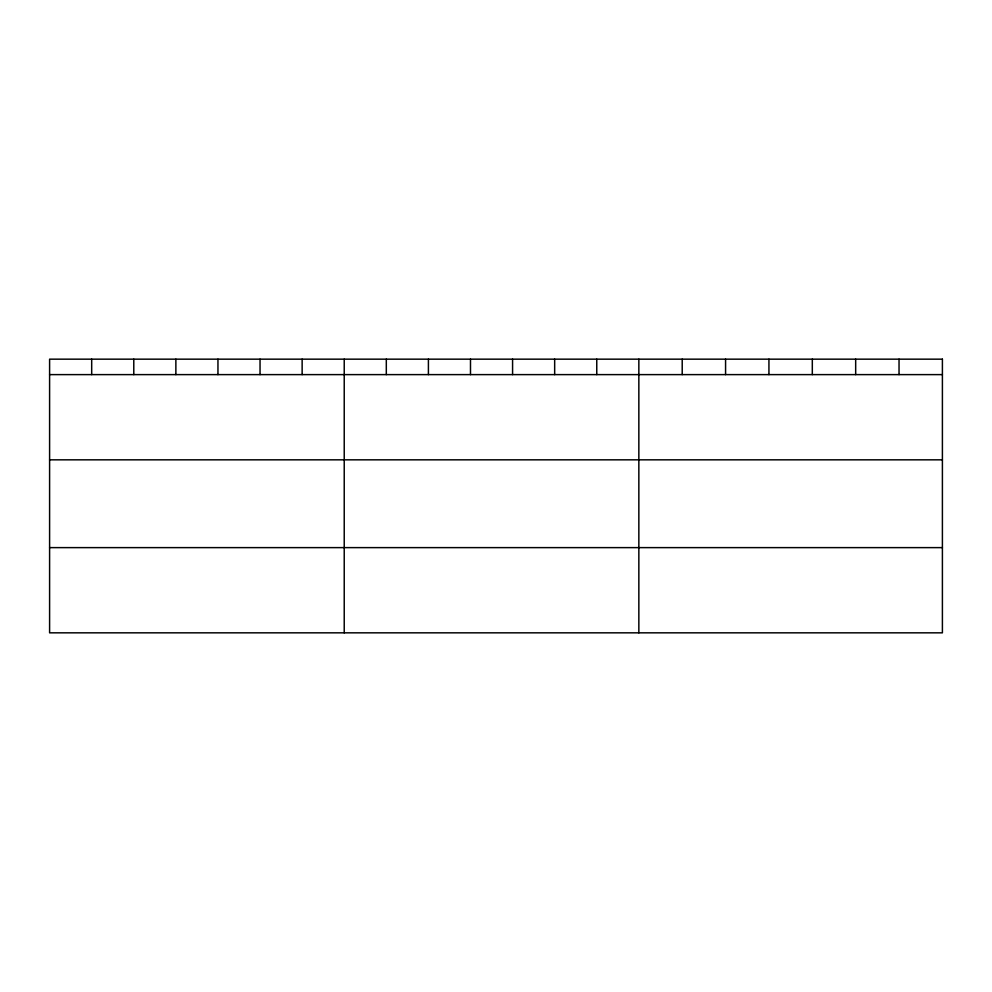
<?xml version="1.0" encoding="UTF-8"?>
<svg xmlns="http://www.w3.org/2000/svg" width="992" height="992" viewBox="0 0 992 992"><rect width="100%" height="100%" fill="white"/><g stroke="black" fill="none" stroke-linecap="round" stroke-linejoin="round"><path stroke-width="1.49" d="M49.6 374.616L942.4 374.616M49.6 459.829L942.4 459.829M49.6 547.621L942.4 547.621M899.037 359.166L899.037 374.616M855.674 359.166L855.674 374.616M812.312 359.166L812.312 374.616M768.936 359.166L768.936 374.616M725.574 359.166L725.574 374.616M682.211 359.166L682.211 374.616M638.848 359.166L638.848 632.834M596.762 359.166L596.762 374.616M554.664 359.166L554.664 374.616M512.579 359.166L512.579 374.616M470.493 359.166L470.493 374.616M428.408 359.166L428.408 374.616M386.31 359.166L386.31 374.616M344.224 359.166L344.224 632.834M302.138 359.166L302.138 374.616M260.04 359.166L260.04 374.616M217.955 359.166L217.955 374.616M175.869 359.166L175.869 374.616M133.784 359.166L133.784 374.616M91.686 359.166L91.686 374.616M942.4 359.166L49.6 359.166L49.6 632.834L942.4 632.834L942.4 359.166"/></g></svg>
